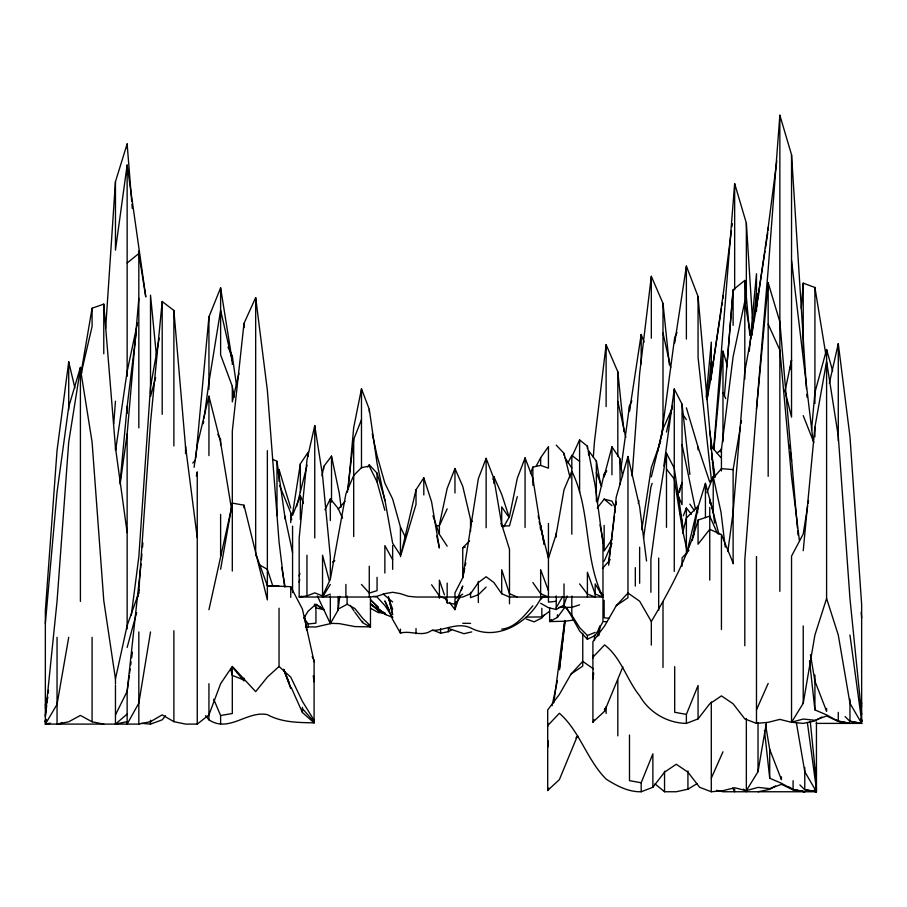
<?xml version="1.0" encoding="UTF-8"?>
<svg xmlns="http://www.w3.org/2000/svg" width="907" height="907" viewBox="0 0 907 907"><rect width="100%" height="100%" fill="white"/><g stroke="black" fill="none" stroke-linecap="round" stroke-linejoin="round"><path stroke-width="1.36" d="M105.654 328.311L115.461 181.638L127.139 143.93L131.708 201.433M138.828 590.774L150.517 422.605L162.194 301.509L173.883 310.477L185.561 447.14M593.303 457.298L594.448 441.845L606.125 344.683L617.814 371.768L624.016 431.743M632.088 476.084L639.639 373.48L651.328 276.318L663.006 303.403L669.355 364.761M113.738 423.75L115.461 401.189M752.459 319.026L746.348 223.133L734.659 183.611L713.65 449.112M806.436 388.695L791.539 154.768L779.861 115.246L768.172 269.594L756.483 408.887M801.266 308.448L803.228 283.154L814.917 287.474L825.926 355.034M726.813 367.063L733.117 289.832L744.806 280.433L749.862 335.431M724.41 396.155L733.117 289.832L733.117 325.364M120.132 484.134L127.139 433.965L138.828 298.471M195.787 458.058L208.939 316.883L220.616 287.836L231.863 358.424M141.038 563.905L127.139 691.338L127.139 724.103L138.828 703.152L150.517 631.952M141.413 559.71L141.9 554.109M142.512 547.114L142.887 542.919M45.35 623.506L57.039 492.184L68.717 406.869L80.406 367.426L81.913 372.709M811.516 430.337L814.917 392.459L826.594 349.524L832.626 370.861M348.175 488.68L353.696 427.537L361.485 388.808L369.274 409.306L377.063 463.386L384.863 500.619M120.053 482.615L127.139 406.461L136.424 331.055M706.168 397.073L711.292 342.12L711.292 379.659M713.888 449.759L722.97 351.179L727.006 364.637M749.261 351.258L756.483 273.755L756.483 311.294M797.446 528.067L779.861 321.826L768.172 282.814L756.483 409.556L744.806 559.902L744.806 645.739M803.228 550.674L814.917 427.152L826.594 361.485L838.283 436.233L849.961 598.461L861.65 714.535M45.35 715.408L57.039 601.409L68.717 442.072L80.406 368.65L92.083 442.072L103.772 600.604L115.461 678.924L115.461 683.855M284.537 586.704L279.039 541.808L267.361 390.282L255.672 297.587L243.994 323.425L232.305 431.199L232.305 571.025M707.494 396.847L711.292 361.904L713.628 363.412M751.937 335.477L756.483 293.539L758.83 295.047M564.846 621.034L559.392 669.797L565.152 620.751M608.642 565.208L616.272 496.923L627.961 456.516L639.639 506.775L646.544 561.014M317.348 595.91L330.329 623.574L338.118 610.116L339.74 596.296M45.35 716.689L46.688 705.578M47.017 702.8L47.686 697.245M48.184 693.073L48.524 690.295M347.404 492.138L353.696 439.373L361.485 419.692M661.146 438.648L674.695 337.529L677.03 332.518M137.104 325.466L137.456 322.677M720.135 451.799L721.439 449.396L733.117 356.678L744.806 301.385L751.109 338.39M564.698 620.433L553.837 702.676M608.484 563.202L614.504 515.868M614.855 513.079L615.388 508.906M615.921 504.723L616.272 501.945L616.272 504.745M131.277 615.365L138.828 556.841L150.517 386.881L159.213 338.198M706.972 399.624L711.292 376.054L722.97 295.92L731.427 230.729M731.96 226.569L732.323 223.791M727.845 551.513L733.117 512.217L744.806 371.473L756.483 307.688L768.172 227.555L776.8 160.97M74.884 387.924L68.717 361.848L57.039 450.496L45.35 610.683L45.35 724.103L138.828 724.103L150.517 721.655L162.194 714.875L173.883 721.655L185.561 724.103L197.25 724.103L208.939 714.92L220.616 683.697L232.305 666.396L255.672 691.633L267.361 677.11L279.039 666.486L279.039 608.212M689.842 474.406L682.053 404.171L674.264 389.024L663.879 465.949M129.213 675.942L127.139 691.338L115.461 714.909M129.588 673.153L130.155 668.947M130.721 664.752L131.096 661.963M131.662 657.756L132.422 652.167M203.281 423.728L203.656 420.961M204.041 418.195L208.939 382.221L220.616 310.251L232.305 361.36M620.83 469.452L629.492 405.894L631.839 400.883M45.35 721.802L45.735 719.036L45.35 721.87M145.834 296.94L127.139 165.051L115.461 250.128L115.461 181.638M547.703 747.334L548.282 743.15M592.906 678.969L593.666 673.379M598.835 635.705L600.185 625.932M137.955 596.749L139.213 589.867M194.087 467.309L197.25 445.19L208.939 396.189L220.616 442.593L231.852 511.072M643.505 538.35L650.897 487.195L652.122 483.34M115.665 450.008L127.139 371.496L137.365 323.504M629.492 411.347L641.181 334.468L644.106 342.075M674.695 342.982L686.384 266.102L698.061 296.532L713.911 477.297M711.292 375.373L721.484 308.289M721.915 305.5L722.335 302.7M756.483 307.008L764.986 251.103M765.406 248.314L767.753 232.94M641.771 529.813L651.328 467.581L660.67 441.187M45.35 705.567L45.781 702.778M292.564 513.781L300.353 463.862L308.142 452.196L308.142 456.3M789.997 369.693L791.539 359.954L784.986 391.37M807.638 506.072L803.228 533.996L791.539 556.127L791.539 722.323L779.861 719.387L768.172 722.323L756.483 723.389L744.806 718.911L733.117 703.787L721.439 695.884L709.75 703.787L698.061 718.911L686.384 723.389C667.28 723.14 649.083 712.369 639.639 695.76C626.59 679.592 621.42 657.915 604.584 644.9L592.906 657.246M808.08 503.272L808.522 500.483M682.903 526.91L674.264 468.171L666.475 453.228L658.686 501.786L650.897 559.392L650.897 592.282M45.803 719.364L45.35 722.142L45.815 719.489M692.37 540.549L697.63 508.532L705.431 483.374L713.219 512.013L714.603 523.056M80.882 373.843L92.083 308.233L103.772 304.117L115.461 447.502L127.139 532.613M733.117 563.791L733.117 469.611L740.509 426.313M740.985 423.512L741.461 420.723M547.703 725.623L559.392 713.265C579.879 731.223 586.784 759.669 606.125 779.102C616.703 785.847 628.268 792.072 641.181 791.754L652.87 787.276L664.548 772.152L676.237 764.25L687.925 772.152L699.603 787.276L711.292 791.754L722.97 790.689L734.659 787.752L746.348 790.689L758.025 771.664L766.37 722.902M791.539 722.323L803.228 703.299L814.917 635.025L826.594 598.461L826.594 349.524M68.717 637.315L57.039 704.376L45.35 724.103L50.543 723.264M220.616 569.245L232.305 503.102L243.994 505.199L267.361 599.924L267.361 450.666M322.019 475.96L323.731 466.493L331.52 456.119L339.309 493.34L341.077 507.172M299.174 582.305L299.729 579.584M464.701 568.281L462.751 577.714L454.963 592.872L454.963 597.067M465.257 565.583L465.813 562.884M45.35 707.925L47.629 697.064M196.377 475.971L197.25 471.855L197.25 724.103M547.703 726.371L548.293 723.605M552.091 705.669L557.34 680.828M592.906 658.006L593.484 655.239M597.577 635.92L599.618 626.261M439.385 524.756L447.174 488.42L454.963 468.556L462.751 486.288L470.54 519.382L470.54 531.479M208.939 609.731L232.305 504.247M115.461 678.924L127.139 625.558L138.828 592.645M638.313 503.385L638.913 500.653M330.329 577.668L330.329 556.694L322.541 475.483L314.752 425.542L306.963 460.019L299.174 537.942L299.174 597.033L369.274 597.033L377.063 596.262L384.863 593.654L392.652 592.282L400.44 593.654L408.229 596.262L416.018 597.033L462.751 597.033L470.54 593.734L478.34 582.577L486.129 576.739L493.918 582.577L501.707 593.734L509.496 597.033L602.974 597.033C583.541 557.782 591.228 510.528 571.818 471.255L564.018 489.723L556.229 534.2L548.44 558.281L548.44 602.123L556.229 601.284M296.612 506.639L307.088 465.144M657.779 451.289L662.7 429.499M666.475 432.049L672.393 405.803M829.361 383.196L838.283 343.662L849.961 436.596L861.65 604.504L861.65 723.389L816.209 723.389M547.703 743.706L548.316 741.008M592.906 675.341L593.518 672.643M81.04 373.922L92.083 326.486L92.083 308.233M238.938 373.423L232.305 401.869L232.305 386.303L220.616 354.875L220.616 287.836M416.018 489.757L400.44 556.649L416.018 504.417L416.018 489.757L423.807 477.808L431.596 501.866L439.385 547.998L436.789 535.924M597.339 502.909L604.153 474.191L606.76 470.994M682.597 533.157L686.384 518.056L698.061 506.151L686.384 554.392L686.384 507.965L691.383 514.269M278.041 473.613L279.039 469.497L290.728 508.056M651.328 476.901L663.006 428.886L672.472 407.617M622.553 476.515L619.742 458.488L611.953 446.822L604.153 476.277L606.103 471.221M517.285 496.639L509.496 525.879L501.707 526.003L500.993 523.362M150.517 396.506L155.63 377.505M127.139 647.417L136.64 612.633M679.456 492.206L682.053 482.785L677.937 494.145M693.186 537.318L694.297 533.259M299.174 576.047L299.911 573.451M449.509 602.361L454.963 609.64L458.863 597.826M461.459 589.947L462.751 586.013L457.752 597.679M717.539 533.735L709.75 516.083L698.061 520.085C688.062 556.172 670.42 589.482 651.328 621.488L651.328 645.092M567.056 595.99L564.018 604.969L556.229 609.504L548.44 607.679L540.651 603.268M541.626 596.715C529.79 621.953 497.501 641.975 470.54 627.871C457.525 621.885 444.736 630.546 431.596 630.478C421.789 637.406 410.803 630.082 400.44 633.12L392.652 619.458L384.863 600.899L389.647 610.955M548.44 558.281L540.651 527.523L532.863 478.34L525.074 457.899L517.285 478.34L509.496 516.639L503.657 526.808M530.425 473.499L532.863 467.094L540.651 465.404L548.44 468.171L548.44 446.618L540.651 457.729L536.105 466.289M509.496 603.801L509.496 549.336L501.707 524.427L493.918 478.703L486.129 458.33L478.34 478.703L462.751 577.714L462.751 547.76L469.577 540.946M577.169 736.541L559.392 779.601L547.703 790.428M622.871 666.86L604.584 711.235L592.906 722.063M683.334 515.766L686.384 507.965M706.882 492.671L713.219 476.538L721.008 512.149L725.237 547.114M292.564 515.391L300.353 495.71L303.471 503.17M641.181 791.754L641.181 782.764L652.87 753.842L652.87 787.276M686.384 723.389L686.384 714.399L698.061 685.477L698.061 718.911M445.348 597.532L447.174 602.872L454.963 604.153L456.074 601.568M604.153 561.24L611.953 543.361M492.807 479.213L493.918 476.697L501.707 494.36L509.065 516.865M711.292 778.195L722.97 751.801M756.483 709.83L768.172 683.436M571.818 456.913L579.607 439.94L587.396 446.187L595.185 485.721L602.974 543.066M447.174 546.139L439.385 534.348L439.385 525.675L447.174 508.85M301.77 596.16L299.174 597.033L306.963 595.933L314.752 592.849L322.541 595.933L330.329 579.335L345.907 493.827L353.696 475.483L361.485 467.627L369.274 466.141L377.063 481.946L384.863 510.346M548.871 788.149L547.703 790.598L547.703 709.954L559.392 694.377L571.07 674.026L582.759 661.373L593.382 668.833M594.074 719.784L592.906 722.233L592.906 641.589L604.584 626.011L616.272 605.649L627.961 593.008L639.639 601.205L651.328 621.488M324.933 509.745L330.329 498.884L338.118 508.408L342.574 518.214M567.918 462.819L571.818 455.393L579.607 461.402M556.229 607.679L562.725 596.409M330.329 594.164L322.541 597.033L330.329 584.425M303.902 618.018L308.142 611.182L315.931 604.232L323.731 609.198M322.541 595.933L324.094 593.632M611.953 539.495L604.153 550.946L604.153 525.425M540.651 599.64L542.987 596.25M367.72 466.946L369.274 464.815L377.063 473.159L384.863 499.644L392.652 543.293L400.44 555.231M549.631 607.713L549.631 621.59L557.42 617.372L565.208 606.885M544.177 614.923L541.842 617.984L534.053 621.851L526.264 619.016M597.237 508.079L604.153 499.122L611.953 501.129L615.195 507.398M454.963 604.153L460.155 597.486M165.539 715.714L162.194 719.841L150.517 724.103L141.424 723.321M551.365 619.504L549.631 621.59L565.208 621.216L572.997 620.127M532.863 605.819C524.461 615.456 515.357 627.746 501.707 629.152M602.429 568.508L610.218 559.596M338.118 509.292L345.045 501.344M192.76 463.08L195.459 460.053M688.98 550.402L682.053 557.941L682.053 566.183M486.129 587.09L478.34 594.765L470.54 597.634L470.54 592.384M575.945 737.856L577.895 736.008M115.461 685.091L115.461 724.103L127.139 714.07M717.188 452.99L721.439 449.396M127.139 263.007L138.828 253.541L145.664 296.43M526.264 617.089L541.842 616.93L549.631 611.273M616.272 605.649L627.961 597.724L627.961 456.516M571.07 674.026L582.759 666.089L582.759 633.358M332.552 562.034L334.785 560.651M654.99 783.875L664.548 791.754L676.237 791.754L687.925 789.192L697.268 783.501M462.751 594.153L454.963 598.858L454.963 609.64M432.786 630.014L440.575 633.199L448.364 631.714L451.697 629.764M821.923 716.949L814.917 720.974L803.228 723.389L791.539 722.233L803.228 719.036L814.917 720.271L826.594 715.986L838.283 721.428L849.961 723.389L838.283 720.974L835.948 719.636M775.553 785.984L769.714 789.339L758.025 791.754M339.309 608.54L347.098 604.266L354.886 608.54L362.675 618.291L370.464 625.887M566.852 607.951L579.607 630.966L587.396 639.288L595.185 635.49L602.974 621.805L602.974 540.096L600.015 524.813M564.891 606.806L571.818 615.207L579.607 627.599L587.396 635.49L595.185 632.383M579.607 604.822L571.818 607.35L558.825 607.407M462.751 547.76L465.348 547.125M471.731 631.918L463.942 633.698L448.364 628.426M115.461 724.103L127.139 721.655M540.651 597.928L548.44 596.352M45.35 724.103L49.25 723.401M213.712 699.229L220.616 715.532L232.305 713.503L232.305 667.008L243.994 680.987L243.994 678.187M62.232 723.23L57.039 724.103L57.039 637.315M62.232 723.276L57.039 724.103L68.717 721.802L80.406 715.408L92.083 721.802L103.772 724.103M304.253 618.427L308.142 623.971L315.931 623.154L315.931 604.481L323.731 609.685L315.931 607.86L314.378 604.13M205.594 715.714L208.939 719.841C228.949 733.185 247.067 710.419 267.361 714.625C281.782 722.528 298.154 722.539 314.094 722.845L302.416 712.505L291.283 687.642M305.546 626.839L315.931 626.975L331.52 623.381L339.309 623.608L354.886 626.59L370.464 626.896L370.464 597.123M435.496 525.709L439.385 525.675M462.751 623.29L470.54 623.381M255.672 553.508L267.361 585.763L290.728 586.693L302.416 609.073L314.094 661.725M267.361 585.741L279.039 586.126M604.153 621.59L606.76 621.737M733.117 469.611L721.439 468.636L709.75 482.173L698.061 447.083L686.384 407.844M384.749 613.166L378.253 612.588L370.464 608.189M609.357 618.313L604.153 617.769L604.153 600.298M373.174 596.409L377.063 597.033L384.863 605.513L392.652 617.248M794.385 789.6L804.77 791.754L793.081 789.793L781.403 784.351L769.714 788.637L758.025 787.401L746.348 790.598L746.348 718.48M826.594 598.461L838.283 635.025L849.961 703.299L861.65 723.389L849.961 721.405L845.097 716.553M809.532 660.795L814.917 709.875L826.594 714.897L838.283 721.326L849.961 723.389M764.488 730.554L769.714 778.24L781.403 783.263L793.081 789.691L804.77 791.754M686.384 714.399L674.695 712.278L674.695 666.668M641.181 782.764L629.492 780.644L629.492 735.033M861.65 723.389L849.961 721.156L849.961 699.116M716.485 790.326L722.97 791.754L816.447 791.754L816.447 722.017M384.749 612.883L378.253 610.865L384.749 613.03M243.994 679.978L232.305 675.443L230.582 668.595M517.285 597.033L509.496 593.734L501.707 569.721L501.707 593.734M548.44 597.033L540.651 593.734L532.863 582.532M392.72 617.406L386.042 614.742L378.253 608.778L386.042 614.663L378.253 610.694L370.464 603.824L377.142 608.597M733.117 563.054L721.439 534.552L709.75 529.325L698.061 544.211L698.061 520.085M272.531 459.237L276.986 461.289L284.775 516.174M788.41 786.664L793.081 789.339M259.175 564.676L267.361 569.369L272.984 586.489M814.112 790.258L816.447 791.754L804.77 771.664L796.425 722.902M370.464 604.379L377.142 608.676M392.652 601.965L383.128 593.983M604.153 499.122L611.953 505.653M743.423 789.124L746.348 791.754M279.039 666.486L290.728 677.11L302.416 701.394L314.094 720.317M600.049 592.146L602.974 594.879M799.895 784.918L804.77 789.77L816.447 791.754L804.77 789.521L804.77 767.481M556.229 445.156L564.018 453.353L570.118 477.808M361.485 584.425L369.274 593.099L377.063 590.638L377.063 577.34M302.416 708.639L314.094 721.836M710.646 445.552L721.439 458.25L721.439 470.971M368.73 624.878L370.464 626.964L362.675 622.746L354.886 612.259M470.54 519.382L472.275 521.514M666.475 469.066L674.264 479.009L682.053 527.568L686.962 550.345M579.607 583.927L587.396 594.051L595.185 597.033L595.185 583.927L602.974 597.033L595.185 594.051L587.396 572.26L587.396 597.033M600.751 485.46L596.364 461.119L588.575 450.734L588.575 454.929M431.596 584.754L439.385 595.967L447.174 599.595L447.174 602.872M689.842 504.111L694.524 510.902M507.931 515.936L501.707 506.888L501.707 526.083M682.483 413.955L686.384 419.635M350.215 605.354L354.104 611.114M564.8 457.457L571.818 468.057M217.873 434.396L220.616 439.317L220.616 444.861M392.652 559.698L384.863 545.583L384.863 573.043M732.709 788.092L734.659 791.754L734.659 789.192M312.155 656.555L314.094 660.285L314.094 723.004L312.257 719.319M372.278 433.807L377.063 455.722L384.863 483.136L392.652 499.054L400.44 527.058L405.236 536.876M227.997 347.177L232.305 355.986L236.466 385.078M768.172 324.139L779.861 350.113L791.539 476.844L799.441 540.708M722.97 392.504L725.759 398.695M677.053 493.091L682.053 504.689L682.053 404.171M279.571 485.404L290.728 512.84L291.657 519.802M283.823 669.445L289.14 682.483M803.228 415.621L813.896 442.593M283.619 669.343L290.728 687.438M596.364 472.49L601.726 486.333M548.44 590.74L540.651 569.63L540.651 597.033M388.264 597.305L392.652 609.175M283.914 670.024L290.728 688.47M432.968 515.777L439.385 534.348M444.43 594.856L439.385 580.163L439.385 598.223M329.264 580.65L322.541 555.243L322.541 597.033M718.956 534.302L709.75 499.235L709.75 503.43M784.861 390.237L791.539 417.129L791.539 154.768M313.448 675.556L314.094 678.266M388.423 596.579L392.652 614.515L388.91 598.529M679.66 510.698L682.053 521.389M663.006 333.096L670.692 367.652M617.814 401.461L625.807 437.401M292.564 552.556L284.775 515.97L284.775 518.77M695.329 508.612L682.053 444.691M861.094 703.651L861.65 706.428M815.892 772.016L816.447 774.793M620.252 484.497L619.742 458.488M544.166 544.053L540.651 525.142L544.166 544.359M232.305 386.303L234.289 397.311M538.214 515.879L538.701 518.668M539.189 521.457L539.676 524.246M540.164 527.035L540.651 529.824M281.726 567.465L285.127 586.965M810.473 654.729L814.917 681.089L826.594 711.258L826.594 708.435M765.508 724.489L769.714 749.454L781.403 779.623L781.403 776.811M861.197 718.65L861.65 721.428M815.778 785.632L816.447 789.793M861.219 718.525L861.65 721.326M815.801 785.496L816.447 789.691M826.594 350.794L827.025 353.594M711.632 456.924L712.04 459.69M712.46 462.457L712.879 465.223M713.299 467.978L713.922 472.128M861.242 701.19L861.65 703.945M815.835 768.172L816.447 772.311M304.627 615.91L306.645 629.912M313.289 676.123L314.094 681.724M710.544 445.416L711.133 449.589M711.53 452.366L715.101 477.388M709.75 431.029L712.052 447.854M849.961 635.025L861.65 721.042M807.411 722.811L816.447 789.407L815.903 785.19M861.287 718.208L861.65 720.974M789.566 445.36L789.929 448.149M790.462 452.332L791.539 460.699M197.25 537.715L185.561 446.618L185.561 453.647M813.08 440.893L791.539 260.536M711.576 481.379L698.061 357.29L698.061 296.532M810.257 721.371L816.447 782.9M156.423 355.669L150.517 295.149L150.517 393.434M797.695 530.867L798.058 535.085M861.174 612.316L861.65 617.939M131.923 204.234L132.263 208.44M806.799 394.318L806.969 397.13M838.283 343.662L838.283 440.825M838.283 712.335L838.283 721.326M814.917 287.474L814.917 403.524M814.917 427.152L814.917 436.732M814.917 675.046L814.917 709.875M803.228 283.154L803.228 351.837M803.228 625.943L803.228 703.299M793.081 780.7L793.081 789.691M779.861 115.246L779.861 591.341M769.714 749.216L769.714 778.24M768.172 227.555L768.172 230.14M768.172 282.814L768.172 476.334M758.025 722.437L758.025 771.664M756.483 556.501L756.483 723.389M746.348 223.133L746.348 303.516M744.806 280.433L744.806 379.194M734.659 183.611L734.659 289.889M722.97 295.92L722.97 298.505M722.97 351.179L722.97 441.834M721.439 447.933L721.439 456.981M721.439 534.552L721.439 629.492M713.219 476.538L713.219 512.149M711.292 701.961L711.292 791.754M709.75 507.387L709.75 580.117M705.431 483.374L705.431 517.659M698.061 447.083L698.061 449.895M698.061 506.163L698.061 508.872M697.63 508.532L697.63 512.727M687.925 770.973L687.925 789.192M686.384 266.102L686.384 339.025M674.695 337.529L674.695 340.352M674.264 389.024L674.264 571.433M666.475 453.228L666.475 527.375M664.548 771.199L664.548 791.754M663.006 303.403L663.006 427.288M663.006 601.987L663.006 667.473M658.686 558.088L658.686 610.241M651.328 276.318L651.328 338.232M641.181 334.468L641.181 363.911M639.639 547.238L639.639 583.28M635.319 567.669L635.319 586.058M629.492 405.894L629.492 410.134M617.814 371.768L617.814 456.289M617.814 680.035L617.814 735.838M611.953 446.822L611.953 474.769M606.125 344.683L606.125 406.597M606.125 706.632L606.125 713.458M604.584 708.537L604.584 711.235M604.153 474.191L604.153 476.991M596.364 461.119L596.364 501.356M594.448 635.013L594.448 640.557M587.396 446.187L587.396 448.512M587.396 635.49L587.396 639.288M579.607 439.94L579.607 492.444M571.818 455.393L571.818 534.2M571.818 596.035L571.818 615.207M564.018 453.353L564.018 455.303M564.018 583.927L564.018 606.862M557.42 614.787L557.42 617.372M556.229 532.942L556.229 537.103M556.229 595.888L556.229 609.504M548.44 523.475L548.44 558.02M541.842 608.28L541.842 616.93M540.651 457.729L540.651 465.404M532.863 467.094L532.863 485.2M525.074 457.899L525.074 527.523M493.918 476.697L493.918 483.488M486.129 458.33L486.129 527.738M478.34 581.376L478.34 602.554M454.963 468.556L454.963 492.989M448.364 629.016L448.364 631.714M447.174 583.099L447.174 597.894M440.575 628.506L440.575 633.199M423.807 477.808L423.807 494.961M416.018 628.562L416.018 633.71M400.44 527.058L400.44 554.925M400.44 629.152L400.44 633.12M392.652 545.583L392.652 569.347M377.063 473.159L377.063 481.946M369.274 409.306L369.274 412.005M369.274 464.815L369.274 466.141M369.274 566.24L369.274 597.033M362.675 621.34L362.675 622.179M361.485 388.808L361.485 468.307M353.696 439.373L353.696 536.593M347.098 596.08L347.098 604.266M345.907 584.425L345.907 597.033M338.118 597.033L338.118 610.116M331.52 456.119L331.52 502.172M330.329 498.884L330.329 520.561M330.329 595.865L330.329 623.574M323.731 466.493L323.731 469.021M314.752 425.542L314.752 537.942M308.142 623.971L308.142 627.406M306.963 555.243L306.963 595.933M302.416 707.369L302.416 712.505M300.353 463.862L300.353 492.456M300.353 495.71L300.353 519.575M292.564 526.105L292.564 592.645M290.728 512.84L290.728 522.602M290.728 586.693L290.728 597.362M279.039 469.497L279.039 481.447M276.986 461.289L276.986 515.686M255.672 297.587L255.672 555.73M243.994 323.425L243.994 327.676M243.994 505.199L243.994 507.863M232.305 355.986L232.305 364.455M220.616 514.36L220.616 555.923M220.616 715.532L220.616 724.103M208.939 316.883L208.939 389.284M208.939 396.189L208.939 455.597M208.939 683.697L208.939 719.841M173.883 310.477L173.883 445.927M173.883 630.75L173.883 721.655M162.194 301.509L162.194 414.352M150.517 720.226L150.517 724.103M138.828 251.069L138.828 427.855M138.828 631.952L138.828 724.103M127.139 143.93L127.139 148.158M127.139 165.051L127.139 376.337M127.139 406.461L127.139 413.479M127.139 433.965L127.139 628.846M115.461 447.502L115.461 450.314M103.772 304.117L103.772 353.775M92.083 637.315L92.083 721.802M80.406 367.426L80.406 601.409M68.717 361.848L68.717 409.726M378.253 607.35L370.464 599.822L378.253 607.35"/></g></svg>
